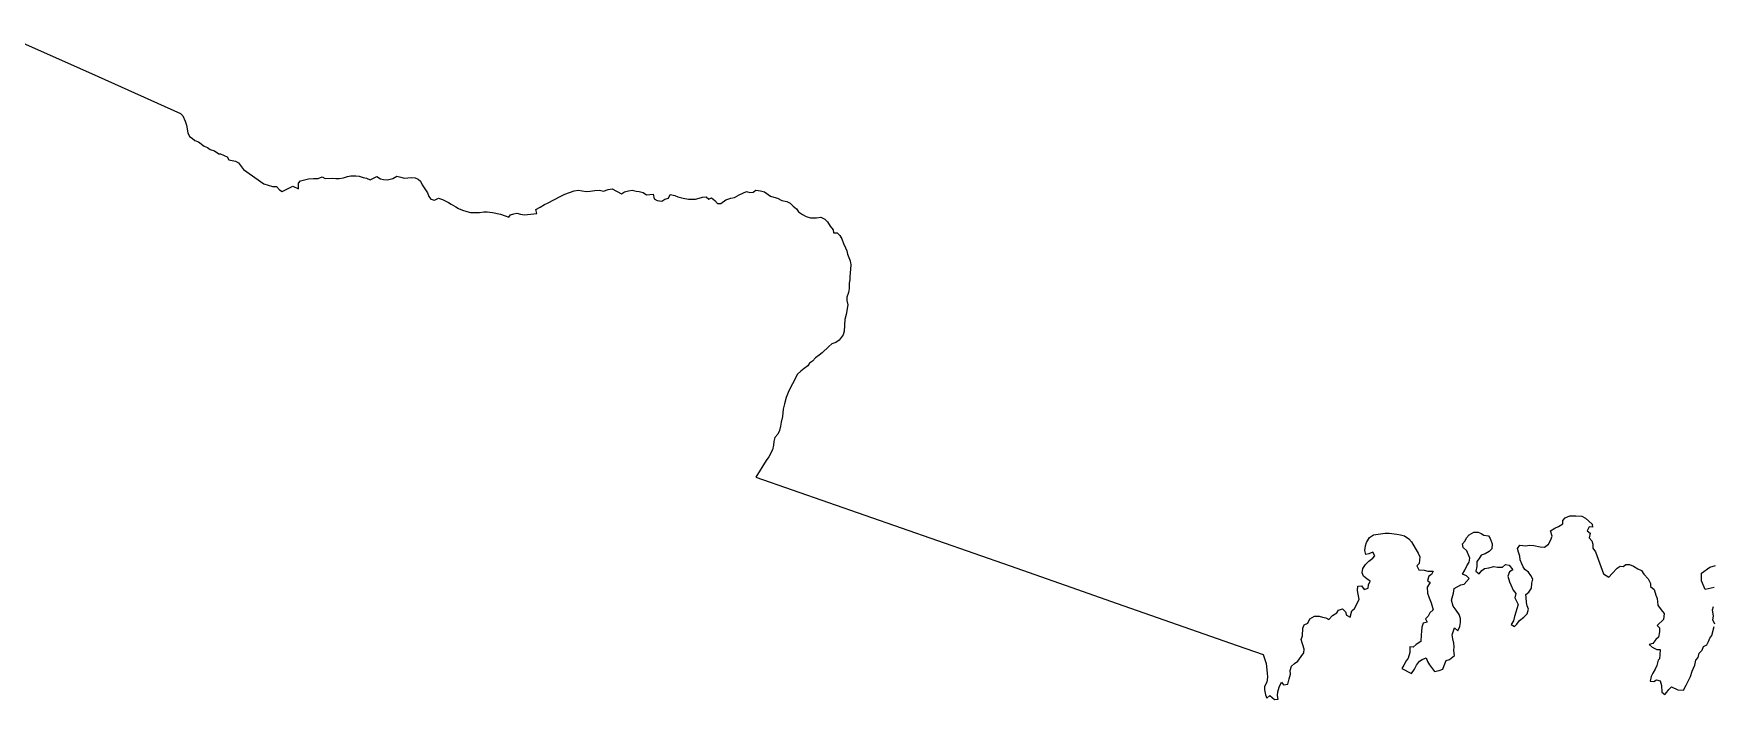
# Model space of a CAD drawing. Extents: x -74 to -34.8, y -33.8 to 5.3.
# Drawn here: x -49.145 to -47.581, y -0.706 to -0.086 of the extents above; entities that cross this region are included whole.
import ezdxf

# ---------------------------------------------------------------- set-up
doc = ezdxf.new("R2010")
doc.units = 0
doc.header["$LTSCALE"] = 2
doc.layers.add('UFEBRASIL', color=7, linetype='Continuous')

msp = doc.modelspace()

# ---------------------------------------------------------------- linework, layer by layer
at = {"layer": 'UFEBRASIL'}
for points in [[(-49.175, -0.0862), (-49.0849, -0.1262), (-49.0082, -0.1604), (-49.0062, -0.1627), (-49.0041, -0.1676), (-49.0028, -0.1715), (-49.0016, -0.1785), (-49, -0.1819), (-48.9973, -0.1835), (-48.9949, -0.1858), (-48.9917, -0.1869), (-48.9863, -0.191), (-48.9831, -0.1923), (-48.9806, -0.1941), (-48.9768, -0.1952), (-48.9726, -0.1981), (-48.9711, -0.1982), (-48.9678, -0.1995), (-48.965, -0.2009), (-48.9632, -0.2036), (-48.9572, -0.2049), (-48.9544, -0.2065), (-48.9497, -0.2128), (-48.9307, -0.2259), (-48.9228, -0.2284), (-48.9188, -0.2286), (-48.9161, -0.2316), (-48.9136, -0.2331), (-48.9107, -0.2315), (-48.9037, -0.2281), (-48.8985, -0.2306), (-48.8986, -0.2255), (-48.8967, -0.2233), (-48.889, -0.2215), (-48.8845, -0.2212), (-48.88, -0.2212), (-48.8764, -0.2196), (-48.8737, -0.221), (-48.8667, -0.2209), (-48.8636, -0.2212), (-48.8607, -0.2211), (-48.8566, -0.2204), (-48.8528, -0.2191), (-48.8496, -0.2186), (-48.8451, -0.2186), (-48.842, -0.2188), (-48.8381, -0.2202), (-48.835, -0.2208), (-48.8318, -0.2222), (-48.8255, -0.2192), (-48.8221, -0.2215), (-48.8192, -0.2221), (-48.8156, -0.2224), (-48.8107, -0.221), (-48.807, -0.2189), (-48.8032, -0.2198), (-48.8, -0.2207), (-48.7967, -0.2205), (-48.7928, -0.22), (-48.7899, -0.2205), (-48.7872, -0.2216), (-48.785, -0.2236), (-48.7833, -0.227), (-48.7807, -0.2308), (-48.7784, -0.2345), (-48.7772, -0.2379), (-48.7752, -0.2404), (-48.7718, -0.2413), (-48.7682, -0.2394), (-48.7644, -0.2405), (-48.7588, -0.2435), (-48.7563, -0.2451), (-48.752, -0.2473), (-48.7495, -0.2489), (-48.7459, -0.2507), (-48.7418, -0.2518), (-48.7382, -0.2527), (-48.7301, -0.2527), (-48.7258, -0.2522), (-48.7227, -0.252), (-48.7177, -0.2526), (-48.7103, -0.2542), (-48.706, -0.2558), (-48.7028, -0.2571), (-48.701, -0.2548), (-48.6981, -0.2539), (-48.6952, -0.2532), (-48.6917, -0.2543), (-48.6882, -0.255), (-48.6767, -0.2536), (-48.6776, -0.25), (-48.6736, -0.2479), (-48.6693, -0.2452), (-48.6666, -0.2441), (-48.6542, -0.2374), (-48.6504, -0.2356), (-48.6417, -0.2324), (-48.6378, -0.232), (-48.6344, -0.2326), (-48.6302, -0.2331), (-48.627, -0.233), (-48.6225, -0.2323), (-48.6182, -0.2319), (-48.6146, -0.233), (-48.6101, -0.2314), (-48.6065, -0.2307), (-48.5977, -0.2352), (-48.595, -0.2334), (-48.5912, -0.2325), (-48.5878, -0.232), (-48.5842, -0.2329), (-48.5813, -0.2331), (-48.5777, -0.234), (-48.5745, -0.2363), (-48.5682, -0.2358), (-48.5673, -0.2399), (-48.5646, -0.2414), (-48.5603, -0.2421), (-48.5574, -0.2403), (-48.554, -0.2394), (-48.5524, -0.236), (-48.5482, -0.2368), (-48.5452, -0.2382), (-48.5405, -0.2395), (-48.5355, -0.2404), (-48.529, -0.2404), (-48.5254, -0.2395), (-48.5225, -0.2384), (-48.5188, -0.2381), (-48.5166, -0.2404), (-48.5139, -0.239), (-48.511, -0.2415), (-48.5085, -0.2444), (-48.5053, -0.2444), (-48.5006, -0.241), (-48.4961, -0.2394), (-48.4925, -0.2387), (-48.4882, -0.2364), (-48.4815, -0.2332), (-48.4783, -0.2341), (-48.4752, -0.2337), (-48.4727, -0.2318), (-48.4684, -0.2325), (-48.4646, -0.2336), (-48.459, -0.2375), (-48.4558, -0.2383), (-48.4526, -0.2395), (-48.4486, -0.2415), (-48.4439, -0.2424), (-48.4407, -0.244), (-48.438, -0.2467), (-48.435, -0.2492), (-48.433, -0.2521), (-48.4292, -0.2546), (-48.4258, -0.2564), (-48.4219, -0.2577), (-48.4163, -0.2577), (-48.4123, -0.2572), (-48.4086, -0.259), (-48.4059, -0.2615), (-48.4034, -0.2656), (-48.4007, -0.2688), (-48.4003, -0.2717), (-48.3969, -0.2717), (-48.3946, -0.2742), (-48.3928, -0.2771), (-48.391, -0.2817), (-48.3892, -0.2855), (-48.388, -0.2885), (-48.3874, -0.2914), (-48.3849, -0.2977), (-48.3842, -0.3014), (-48.385, -0.3093), (-48.3853, -0.3122), (-48.3853, -0.3154), (-48.3857, -0.3184), (-48.3859, -0.3234), (-48.3863, -0.3272), (-48.3881, -0.3315), (-48.3879, -0.3347), (-48.3872, -0.3386), (-48.3887, -0.3476), (-48.3899, -0.3522), (-48.3905, -0.3633), (-48.3914, -0.3665), (-48.3952, -0.3715), (-48.3983, -0.3737), (-48.4019, -0.3751), (-48.4048, -0.3776), (-48.4111, -0.3835), (-48.4138, -0.3856), (-48.4172, -0.3879), (-48.4201, -0.391), (-48.4226, -0.3929), (-48.4242, -0.3956), (-48.4278, -0.3981), (-48.4307, -0.4004), (-48.4338, -0.4033), (-48.4387, -0.4122), (-48.4419, -0.4188), (-48.4445, -0.4249), (-48.4459, -0.431), (-48.4472, -0.4358), (-48.4479, -0.4428), (-48.449, -0.4478), (-48.4496, -0.4515), (-48.4507, -0.4556), (-48.4523, -0.459), (-48.455, -0.4621), (-48.4561, -0.466), (-48.4563, -0.4692), (-48.4572, -0.4737), (-48.4606, -0.4801), (-48.463, -0.4835), (-48.4726, -0.4991), (-48.2361, -0.5817), (-48.1734, -0.6037), (-48.1426, -0.6145), (-48.0245, -0.6559), (-48.0004, -0.6643), (-47.9975, -0.6727), (-47.9967, -0.6817), (-47.9965, -0.6855), (-47.9969, -0.6901), (-47.9993, -0.694), (-47.9992, -0.697), (-47.9984, -0.7017), (-47.997, -0.7048), (-47.9943, -0.7025), (-47.9898, -0.7061), (-47.9864, -0.7059), (-47.9872, -0.7024), (-47.9868, -0.6991), (-47.9855, -0.6947), (-47.9835, -0.6899), (-47.9814, -0.6926), (-47.9774, -0.692), (-47.9761, -0.6868), (-47.975, -0.6824), (-47.9752, -0.6792), (-47.9739, -0.6752), (-47.9712, -0.6726), (-47.9683, -0.6703), (-47.965, -0.6662), (-47.9626, -0.6628), (-47.9624, -0.6593), (-47.9649, -0.6502), (-47.9638, -0.6468), (-47.9636, -0.6398), (-47.9622, -0.6367), (-47.9588, -0.6351), (-47.957, -0.6309), (-47.9527, -0.6284), (-47.9482, -0.6287), (-47.9453, -0.6294), (-47.9422, -0.63), (-47.9393, -0.6318), (-47.9358, -0.6279), (-47.9319, -0.6253), (-47.9302, -0.6229), (-47.9266, -0.6217), (-47.9239, -0.6245), (-47.923, -0.6275), (-47.9195, -0.6294), (-47.9179, -0.6235), (-47.9153, -0.6213), (-47.9109, -0.613), (-47.9127, -0.6045), (-47.9123, -0.6007), (-47.909, -0.6003), (-47.9065, -0.6036), (-47.9026, -0.6026), (-47.9025, -0.5995), (-47.9008, -0.5959), (-47.904, -0.5938), (-47.907, -0.5912), (-47.9083, -0.5882), (-47.9075, -0.5843), (-47.9052, -0.5805), (-47.9021, -0.5772), (-47.8983, -0.5746), (-47.8965, -0.5724), (-47.8982, -0.5689), (-47.902, -0.5704), (-47.905, -0.5712), (-47.9059, -0.5674), (-47.9053, -0.5631), (-47.9042, -0.5601), (-47.9015, -0.5553), (-47.8976, -0.5528), (-47.8868, -0.5512), (-47.883, -0.5514), (-47.8761, -0.5522), (-47.8726, -0.5528), (-47.8689, -0.5539), (-47.8647, -0.5567), (-47.8622, -0.5594), (-47.859, -0.5652), (-47.8561, -0.5698), (-47.8547, -0.5734), (-47.8553, -0.5794), (-47.8574, -0.5816), (-47.8555, -0.5855), (-47.8505, -0.5858), (-47.847, -0.5866), (-47.8421, -0.5866), (-47.8436, -0.5897), (-47.8463, -0.5914), (-47.8474, -0.5953), (-47.8451, -0.5973), (-47.8479, -0.6015), (-47.8473, -0.607), (-47.846, -0.6115), (-47.8441, -0.6161), (-47.8423, -0.6226), (-47.8452, -0.6254), (-47.8468, -0.6286), (-47.8493, -0.6309), (-47.8478, -0.6341), (-47.8515, -0.6352), (-47.8527, -0.6388), (-47.8531, -0.6428), (-47.8532, -0.646), (-47.8538, -0.6521), (-47.8579, -0.655), (-47.8607, -0.6574), (-47.8638, -0.6571), (-47.8638, -0.6624), (-47.8654, -0.6678), (-47.8672, -0.6701), (-47.8695, -0.6741), (-47.8712, -0.6774), (-47.8623, -0.6818), (-47.8595, -0.6778), (-47.8577, -0.6742), (-47.8548, -0.6704), (-47.8523, -0.6688), (-47.8488, -0.6673), (-47.8473, -0.6708), (-47.8457, -0.6739), (-47.841, -0.6802), (-47.8367, -0.6792), (-47.8332, -0.678), (-47.832, -0.6745), (-47.8301, -0.6699), (-47.827, -0.6689), (-47.8223, -0.6651), (-47.823, -0.6604), (-47.8226, -0.6569), (-47.8228, -0.6537), (-47.8239, -0.6495), (-47.8246, -0.6459), (-47.8224, -0.6395), (-47.8191, -0.6423), (-47.8173, -0.6383), (-47.8166, -0.6344), (-47.8168, -0.6308), (-47.818, -0.6269), (-47.8207, -0.6231), (-47.8237, -0.6191), (-47.825, -0.6138), (-47.8232, -0.6072), (-47.8226, -0.6029), (-47.8165, -0.5993), (-47.8134, -0.5987), (-47.8085, -0.5935), (-47.8111, -0.591), (-47.8149, -0.5894), (-47.8126, -0.5856), (-47.8108, -0.5818), (-47.8085, -0.5783), (-47.8081, -0.5744), (-47.8108, -0.5677), (-47.8143, -0.5645), (-47.8149, -0.5611), (-47.8124, -0.5584), (-47.8111, -0.5557), (-47.8086, -0.5529), (-47.8042, -0.5503), (-47.8002, -0.5503), (-47.7975, -0.5516), (-47.7949, -0.5531), (-47.7908, -0.5539), (-47.789, -0.5563), (-47.7872, -0.5613), (-47.7877, -0.5659), (-47.79, -0.5683), (-47.7937, -0.5706), (-47.7975, -0.5719), (-47.7993, -0.5748), (-47.8016, -0.5775), (-47.8015, -0.5822), (-47.8023, -0.5866), (-47.7992, -0.5892), (-47.7968, -0.5859), (-47.7943, -0.5841), (-47.7904, -0.5835), (-47.7856, -0.5824), (-47.7824, -0.5828), (-47.7777, -0.5829), (-47.7748, -0.5805), (-47.7715, -0.5811), (-47.7681, -0.5853), (-47.7711, -0.5872), (-47.7728, -0.5913), (-47.7711, -0.5967), (-47.7698, -0.5993), (-47.7678, -0.6042), (-47.7653, -0.6075), (-47.766, -0.6115), (-47.7629, -0.6177), (-47.7665, -0.629), (-47.7674, -0.6329), (-47.7695, -0.6364), (-47.7665, -0.6382), (-47.7643, -0.636), (-47.7619, -0.6326), (-47.7578, -0.6295), (-47.7548, -0.6264), (-47.7534, -0.6219), (-47.7547, -0.6188), (-47.7553, -0.6157), (-47.7555, -0.6112), (-47.7559, -0.6084), (-47.7531, -0.6061), (-47.7506, -0.6024), (-47.7504, -0.5978), (-47.7495, -0.594), (-47.7511, -0.5907), (-47.7535, -0.5875), (-47.7567, -0.5851), (-47.7585, -0.5827), (-47.7595, -0.5798), (-47.7611, -0.5761), (-47.7615, -0.5728), (-47.7626, -0.569), (-47.7637, -0.5655), (-47.7615, -0.5625), (-47.7559, -0.563), (-47.7527, -0.5625), (-47.7484, -0.5628), (-47.7427, -0.5641), (-47.7384, -0.5642), (-47.7347, -0.5614), (-47.7329, -0.5581), (-47.7314, -0.554), (-47.733, -0.5492), (-47.7288, -0.5466), (-47.7254, -0.545), (-47.7215, -0.5427), (-47.7215, -0.5394), (-47.7192, -0.5371), (-47.7149, -0.5351), (-47.7093, -0.535), (-47.7039, -0.5353), (-47.7002, -0.5372), (-47.694, -0.5428), (-47.6938, -0.5458), (-47.697, -0.5455), (-47.6988, -0.5491), (-47.696, -0.5512), (-47.697, -0.5557), (-47.6946, -0.5585), (-47.6936, -0.5615), (-47.6936, -0.5653), (-47.6911, -0.5686), (-47.6836, -0.5892), (-47.6786, -0.5922), (-47.6756, -0.5889), (-47.6709, -0.5838), (-47.6681, -0.5821), (-47.6652, -0.5822), (-47.6627, -0.5805), (-47.6593, -0.5803), (-47.6557, -0.5821), (-47.6517, -0.5845), (-47.6483, -0.5861), (-47.646, -0.5895), (-47.642, -0.5939), (-47.6397, -0.598), (-47.6397, -0.6009), (-47.6365, -0.6037), (-47.6349, -0.6089), (-47.6337, -0.612), (-47.6329, -0.6182), (-47.6317, -0.6203), (-47.6286, -0.6243), (-47.6272, -0.6262), (-47.6276, -0.6317), (-47.6336, -0.6373), (-47.6316, -0.6395), (-47.6316, -0.643), (-47.6323, -0.6482), (-47.635, -0.6503), (-47.6377, -0.6539), (-47.6412, -0.6548), (-47.6384, -0.6575), (-47.6341, -0.6597), (-47.6308, -0.6597), (-47.6312, -0.6644), (-47.6314, -0.6683), (-47.6328, -0.6696), (-47.6339, -0.6744), (-47.6356, -0.678), (-47.6378, -0.6815), (-47.6393, -0.6846), (-47.6401, -0.6892), (-47.6367, -0.6895), (-47.6343, -0.6878), (-47.631, -0.6889), (-47.6296, -0.6932), (-47.6293, -0.6993), (-47.6265, -0.7014), (-47.6246, -0.6993), (-47.6227, -0.6968), (-47.6203, -0.6945), (-47.6143, -0.6971), (-47.6092, -0.6974), (-47.6066, -0.6927), (-47.6027, -0.6846), (-47.6011, -0.6799), (-47.5997, -0.677), (-47.5986, -0.6741), (-47.5975, -0.6696), (-47.5954, -0.667), (-47.5946, -0.6629), (-47.5917, -0.6603), (-47.5905, -0.6567), (-47.5873, -0.6552), (-47.5858, -0.6522), (-47.5846, -0.649), (-47.5829, -0.6466), (-47.5805, -0.6381)], [(-47.5805, -0.602), (-47.5891, -0.6036), (-47.5925, -0.5957), (-47.5925, -0.5885), (-47.5847, -0.5829), (-47.5794, -0.5814)], [(-47.5799, -0.636), (-47.5818, -0.632), (-47.5811, -0.6285), (-47.5822, -0.6228), (-47.5812, -0.6196)]]:
    msp.add_lwpolyline(points, dxfattribs=at)

doc.saveas('drawing.dxf')
